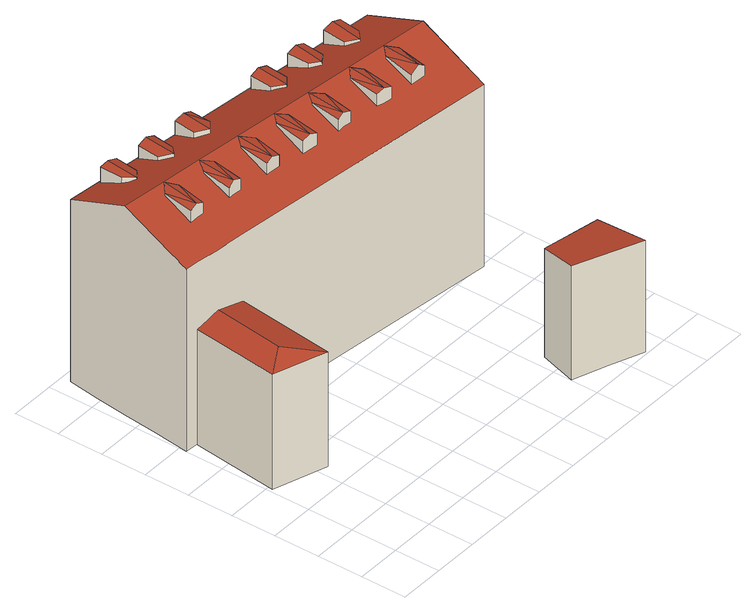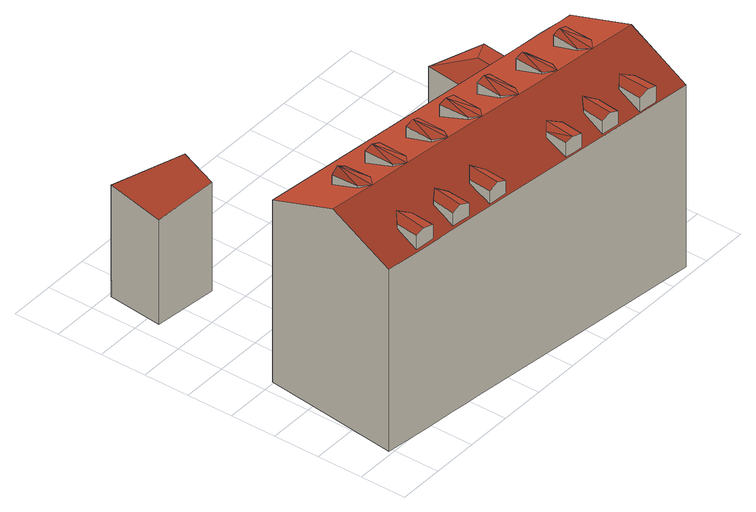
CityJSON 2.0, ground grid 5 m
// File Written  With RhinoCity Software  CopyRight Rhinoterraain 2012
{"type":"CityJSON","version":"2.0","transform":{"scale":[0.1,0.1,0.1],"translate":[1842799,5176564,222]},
"CityObjects":{
"building1":{"type":"Building","attributes":{"name":"inconnu","Volume":14409.94,"Profile":"IGN","MILLESIME":2015,"ZMIN":222.1,"ADRESSE":"1b Place Bellevue","NOMCOMMUNE":"LYON 1ER","NOMOFFICIE":"Lyon 1er Arrondissement","CODE_INSEE":69381,"CODE_DGI":"381000AM59","SURFTOIT":679,"NBMAIS":-9999,"NIVMAIS":-9999,"MAISDATMIN":-9999,"MAISDATMAX":-9999,"NBAPP":-9999,"NIVAPP":-9999,"APPDATMIN":-9999,"APPDATMAX":-9999,"NBCOMIN":-9999,"NIVCOMIN":-9999,"COMIDATMIN":-9999,"COMIDATMAX":-9999,"NBDEP":-9999,"NIVDEP":-9999,"DEPDATMIN":-9999,"DEPDATMAX":-9999,"ZMINTOIT":234.2,"ZMAXTOIT":246.2,"ZMOYTOIT":244.3},"children":["building1-1"]},
"building1-1":{"type":"BuildingPart","attributes":{"measuredHeight":24.03},"parents":["building1"],"geometry":[{"type":"Solid","lod":"2","boundaries":[[[[0,1,2,3]],[[4,5,6]],[[7,8,4]],[[9,4,6]],[[7,4,9]],[[10,11,12,13]],[[14,15,11,10]],[[16,17,18,19]],[[19,18,20]],[[19,20,21]],[[22,23,24,25]],[[25,24,26,27]],[[28,29,30,31]],[[32,33,29,28]],[[34,35,36,37]],[[37,36,38,39]],[[40,41,42,43]],[[44,45,41,40]],[[46,47,48]],[[49,46,48]],[[50,51,46]],[[50,46,49]],[[52,53,54]],[[52,55,53]],[[53,56,57]],[[54,53,57]],[[58,59,60]],[[58,60,61]],[[60,62,63]],[[61,60,63]],[[64,65,66]],[[67,64,66]],[[68,69,64]],[[68,64,67]],[[70,71,72]],[[73,70,72]],[[74,75,70]],[[74,70,73]],[[76,77,78]],[[76,78,79]],[[78,80,81]],[[79,78,81]],[[82,83,84,85,86]],[[87,88,84,83]],[[84,88,85]],[[89,90,91,92,54,79,93,94,95,96,97,79,49,98,99,100,101,102,49,61,103,104,105,106,107,61,108,109,110,111,112,113,114,115,9,116,117,118,119,120,9,67,121,122,123,124,125,67,73,126,127,128,129,130,73,54,131]],[[115,132,133,134,135,136,108,61,49,79,54,73,67,9],[137,138,139,140,141,142,143,144,145,146],[147,148,149,150,151,152],[153,154,155,156,157,158],[159,160,161,162,163,164,165,166,167,168],[169,170,171,172,173,174,175,176],[177,178,179,180,181,182,183,184,185,186]],[[187,0,3,188]],[[189,1,0,187]],[[2,1,189,190,191]],[[3,2,191,192,188]],[[4,8,117,118,119,5]],[[5,119,120,6]],[[150,149,14,10,13,151]],[[148,15,14,149]],[[15,148,147,11]],[[11,147,152,12]],[[12,152,151,13]],[[156,155,16,19,21,157]],[[154,17,16,155]],[[17,154,153,18]],[[18,153,158,20]],[[20,158,157,21]],[[173,172,22,25,27,174]],[[171,23,22,172]],[[23,171,170,24]],[[26,24,170,169,176]],[[27,26,176,175,174]],[[183,182,181,32,28,31,185,184]],[[180,33,32,181]],[[29,33,180,179,178]],[[29,178,177,30]],[[31,30,177,186,185]],[[165,164,34,37,39,166]],[[163,162,35,34,164]],[[36,35,162,161,160]],[[36,160,159,38]],[[39,38,159,168,167,166]],[[143,142,44,40,43,144]],[[141,140,45,44,142]],[[41,45,140,139,138]],[[42,41,138,137,146,145]],[[42,145,144,43]],[[46,51,99,100,101,47]],[[47,101,102,48]],[[53,55,89,90,91,56]],[[56,91,92,57]],[[60,59,104,105,106,62]],[[62,106,107,63]],[[64,69,122,123,124,65]],[[65,124,125,66]],[[70,75,127,128,129,71]],[[71,129,130,72]],[[78,77,94,95,96,80]],[[80,96,97,81]],[[193,88,87,194]],[[88,193,195,85]],[[85,195,196,86]],[[115,114,197,198,199,132]],[[200,201,202,203,204,136,135,134,133,132,199,205]],[[206,207,208,109,108,136,204,209]],[[197,114,113,112,111,110,109,208,194,87,83,82,86,196,210]],[[97,79,81]],[[93,76,79]],[[94,77,76,93]],[[130,73,72]],[[126,74,73]],[[127,75,74,126]],[[125,67,66]],[[121,68,67]],[[122,69,68,121]],[[107,61,63]],[[103,58,61]],[[104,59,58,103]],[[92,54,57]],[[131,52,54]],[[89,55,52,131]],[[102,49,48]],[[98,50,49]],[[99,51,50,98]],[[120,9,6]],[[116,7,9]],[[117,8,7,116]],[[190,189,187,188,192,191]],[[198,197,210,196,195,193,194,208,207,206,209,204,203,202,201,200,205,199]]]],"semantics":{"surfaces":[{"type":"RoofSurface"},{"type":"WallSurface"},{"type":"GroundSurface"}],"values":[[0,0,0,0,0,0,0,0,0,0,0,0,0,0,0,0,0,0,0,0,0,0,0,0,0,0,0,0,0,0,0,0,0,0,0,0,0,0,0,0,0,0,0,0,0,0,0,1,1,1,1,1,1,1,1,1,1,1,1,1,1,1,1,1,1,1,1,1,1,1,1,1,1,1,1,1,1,1,1,1,1,1,1,1,1,1,1,1,1,1,1,1,1,1,1,1,1,1,1,1,1,1,1,1,1,1,1,1,1,1,1,1,1,1,1,1,1,1,1,1,1,1,1,2,2]]}}]}
},
"vertices":[
[313,71,126],[301,30,132],[376,3,129],[382,63,121],[342,238,241],[350,238,235],[353,270,239],[335,271,239],[332,239,235],[345,281,241],[115,377,230],[111,342,230],[122,352,226],[125,376,226],[105,378,226],[102,353,226],[153,373,227],[150,349,227],[160,338,230],[164,372,230],[171,347,228],[173,371,227],[297,355,226],[296,330,227],[303,320,230],[308,354,230],[315,328,227],[318,353,226],[356,349,230],[351,313,230],[363,324,227],[366,348,227],[344,350,227],[342,324,227],[250,361,226],[248,336,226],[256,324,230],[260,360,230],[269,334,226],[271,359,226],[66,383,230],[63,347,229],[74,356,226],[77,382,226],[56,384,228],[55,359,228],[103,266,240],[111,265,237],[115,298,239],[106,309,241],[98,297,238],[96,266,235],[194,288,240],[200,253,240],[203,297,241],[190,254,238],[208,252,237],[211,287,240],[49,304,239],[45,271,237],[54,271,240],[60,314,241],[62,270,237],[67,302,239],[296,242,240],[305,241,237],[308,275,239],[300,286,241],[290,277,239],[287,244,237],[244,249,240],[253,248,237],[257,281,239],[247,292,241],[239,281,239],[236,249,237],[148,293,239],[144,260,237],[152,260,240],[156,303,241],[161,259,237],[166,290,239],[53,236,138],[42,237,141],[32,160,141],[62,126,133],[75,234,133],[15,241,133],[4,145,133],[190,254,223],[200,253,223],[208,252,223],[211,287,238],[148,293,237],[144,260,224],[152,260,224],[161,259,224],[166,290,237],[98,297,236],[96,266,224],[103,266,224],[111,265,224],[115,298,237],[49,304,237],[45,271,224],[54,271,224],[62,270,224],[67,302,237],[10,320,241],[1,242,210],[15,241,210],[42,237,210],[53,236,210],[75,234,210],[387,198,210],[396,275,241],[335,271,237],[332,239,224],[342,238,224],[350,238,224],[353,270,237],[290,277,237],[287,244,224],[296,242,223],[305,241,223],[308,275,237],[239,281,236],[236,249,223],[244,249,224],[253,248,224],[257,281,237],[194,288,237],[404,346,210],[355,352,210],[321,355,210],[288,359,210],[19,390,210],[64,348,226],[63,347,227],[58,353,224],[55,359,222],[55,367,218],[56,384,210],[66,383,210],[77,382,210],[74,356,222],[74,355,222],[111,342,226],[102,353,222],[105,378,211],[115,377,211],[125,376,211],[122,352,222],[160,338,225],[150,349,221],[153,373,211],[164,372,211],[173,371,211],[171,347,221],[269,334,222],[256,324,227],[251,332,224],[248,336,222],[249,342,219],[250,361,211],[260,360,211],[271,359,211],[270,352,214],[270,346,216],[312,327,223],[303,320,226],[296,330,222],[297,355,211],[308,354,211],[318,353,211],[316,339,217],[315,328,222],[363,324,222],[351,313,227],[350,315,226],[342,324,222],[344,350,211],[355,349,211],[356,349,211],[357,349,211],[366,348,211],[364,334,217],[313,71,1],[382,63,1],[301,30,1],[339,17,1],[376,3,1],[379,33,1],[4,145,1],[15,241,1],[62,126,1],[75,234,1],[387,198,1],[396,275,1],[404,346,1],[321,355,1],[305,357,1],[288,359,1],[153,375,1],[19,390,1],[355,352,1],[10,320,1],[6,281,1],[1,242,1],[14,355,1],[231,216,1]
]}
